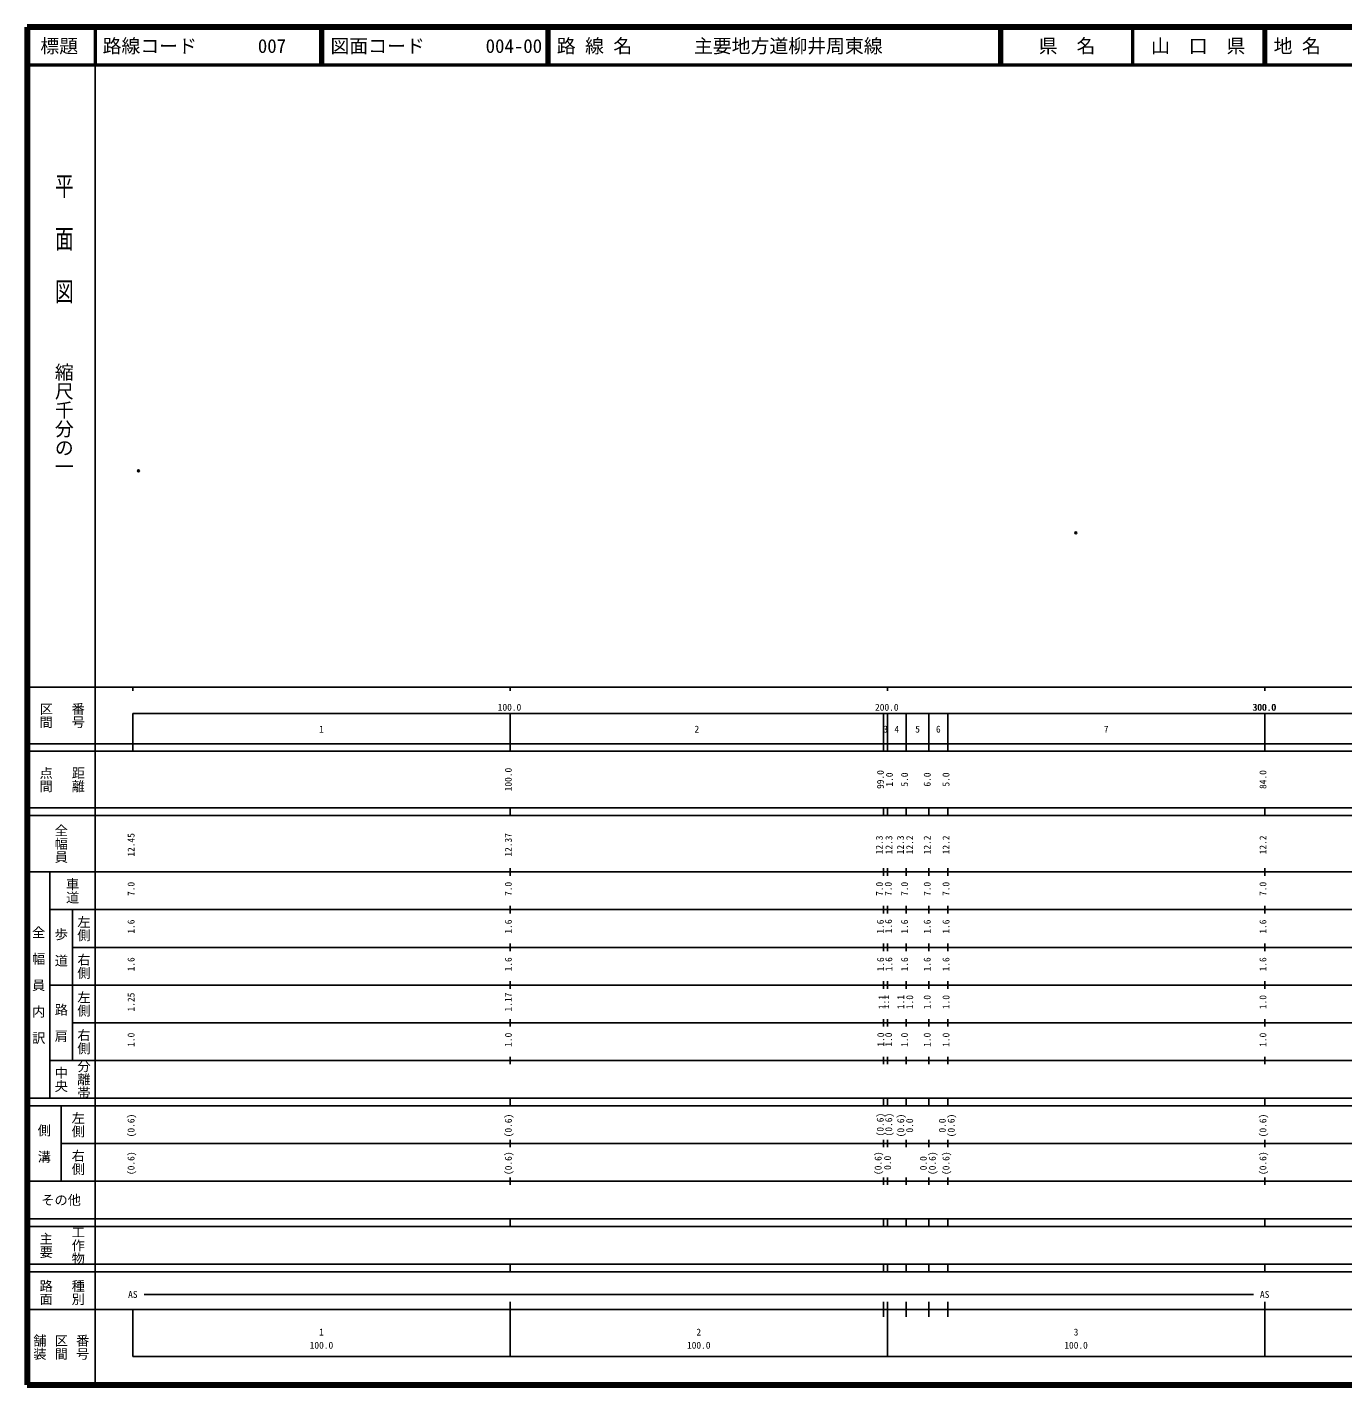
# Model space of a CAD drawing. Units: millimetres on the paper. Extents: x 40 to 680, y 20 to 380.
# Drawn here: x 40 to 388.7, y 20 to 380 of the extents above; entities that cross this region are included whole.
import ezdxf
from ezdxf.enums import TextEntityAlignment as Align

# ---------------------------------------------------------------- set-up
doc = ezdxf.new("R2010")
doc.units = ezdxf.units.MM
doc.header["$PDMODE"] = 32
doc.header["$PDSIZE"] = 0.5
doc.layers.add('M-OTRS', color=6, linetype='Continuous')
doc.layers.add('M-TTL-TXT', color=7, linetype='Continuous')
for name, color, linetype, lineweight in [('M-TTL', 2, 'Continuous', 140), ('M-TTL-BAND', 7, 'Continuous', 25), ('M-TTL-LINE', 7, 'Continuous', 50)]:
    doc.layers.add(name, color=color, linetype=linetype, lineweight=lineweight)
doc.styles.add('@ＭＳ ゴシック', font='')
doc.styles.add('ＭＳ ゴシック', font='')
doc.styles.get('@ＭＳ ゴシック').set_extended_font_data('@MS Gothic')
doc.styles.get('ＭＳ ゴシック').set_extended_font_data('MS Gothic')

msp = doc.modelspace()

# ---------------------------------------------------------------- linework, layer by layer
at = {"layer": 'M-OTRS'}
for p in [(69.501, 262.383), (317.925, 245.894)]:
    msp.add_point(p, dxfattribs=at)
at = {"layer": 'M-TTL'}
for p, q in [((40, 380), (40, 20)), ((680, 380), (40, 380)), ((40, 20), (680, 20))]:
    msp.add_line(p, q, dxfattribs=at)
at = {"layer": 'M-TTL-BAND'}
for p, q in [((58, 370), (58, 20)), ((40, 205), (579, 205)), ((68, 205), (68, 204)), ((168, 205), (168, 204)), ((268, 205), (268, 204)), ((368, 205), (368, 204)), ((68, 198), (579, 198)), ((68, 198), (68, 188)), ((168, 188), (168, 198)), ((267, 188), (267, 198)), ((268, 188), (268, 198)), ((273, 188), (273, 198)), ((279, 188), (279, 198)), ((284, 188), (284, 198)), ((368, 188), (368, 198)), ((40, 190), (579, 190)), ((40, 188), (579, 188)), ((40, 173), (579, 173)), ((168, 171), (168, 173)), ((267, 171), (267, 173)), ((268, 171), (268, 173)), ((273, 171), (273, 173)), ((279, 171), (279, 173)), ((284, 171), (284, 173)), ((368, 171), (368, 173)), ((40, 171), (579, 171)), ((40, 156), (579, 156)), ((46, 96), (46, 156)), ((168, 155), (168, 157)), ((267, 155), (267, 157)), ((268, 155), (268, 157)), ((273, 155), (273, 157)), ((279, 155), (279, 157)), ((284, 155), (284, 157)), ((368, 155), (368, 157)), ((46, 146), (579, 146)), ((52, 146), (52, 106)), ((168, 145), (168, 147)), ((267, 145), (267, 147)), ((268, 145), (268, 147)), ((273, 145), (273, 147)), ((279, 145), (279, 147)), ((284, 145), (284, 147)), ((368, 145), (368, 147)), ((168, 135), (168, 137)), ((267, 135), (267, 137)), ((268, 135), (268, 137)), ((273, 135), (273, 137)), ((279, 135), (279, 137)), ((284, 135), (284, 137)), ((368, 135), (368, 137)), ((52, 136), (579, 136)), ((46, 126), (579, 126)), ((168, 125), (168, 127)), ((267, 125), (267, 127)), ((268, 125), (268, 127)), ((273, 125), (273, 127)), ((279, 125), (279, 127)), ((284, 125), (284, 127)), ((368, 125), (368, 127)), ((52, 116), (579, 116)), ((168, 115), (168, 117)), ((267, 115), (267, 117)), ((268, 115), (268, 117)), ((273, 115), (273, 117)), ((279, 115), (279, 117)), ((284, 115), (284, 117)), ((368, 115), (368, 117)), ((46, 106), (579, 106)), ((168, 105), (168, 107)), ((267, 105), (267, 107)), ((268, 105), (268, 107)), ((273, 105), (273, 107)), ((279, 105), (279, 107)), ((284, 105), (284, 107)), ((368, 105), (368, 107)), ((40, 96), (579, 96)), ((40, 94), (579, 94)), ((49, 94), (49, 74)), ((168, 94), (168, 96)), ((267, 94), (267, 96)), ((268, 94), (268, 96)), ((273, 94), (273, 96)), ((279, 94), (279, 96)), ((284, 94), (284, 96)), ((368, 94), (368, 96)), ((49, 84), (579, 84)), ((168, 83), (168, 85)), ((267, 83), (267, 85)), ((268, 83), (268, 85)), ((273, 83), (273, 85)), ((279, 83), (279, 85)), ((284, 83), (284, 85)), ((368, 83), (368, 85)), ((40, 74), (579, 74)), ((168, 73), (168, 75)), ((267, 73), (267, 75)), ((268, 73), (268, 75)), ((273, 73), (273, 75)), ((279, 73), (279, 75)), ((284, 73), (284, 75)), ((368, 73), (368, 75)), ((40, 64), (579, 64)), ((40, 62), (579, 62)), ((168, 62), (168, 64)), ((267, 62), (267, 64)), ((268, 62), (268, 64)), ((273, 62), (273, 64)), ((279, 62), (279, 64)), ((284, 62), (284, 64)), ((368, 62), (368, 64)), ((40, 52), (579, 52)), ((168, 50), (168, 52)), ((267, 50), (267, 52)), ((268, 50), (268, 52)), ((273, 50), (273, 52)), ((279, 50), (279, 52)), ((284, 50), (284, 52)), ((368, 50), (368, 52)), ((40, 50), (579, 50)), ((71, 44), (365, 44)), ((40, 40), (579, 40)), ((68, 40), (68, 27.5)), ((168, 27.5), (168, 42)), ((267, 38), (267, 42)), ((268, 27.5), (268, 42)), ((273, 38), (273, 42)), ((279, 38), (279, 42)), ((284, 38), (284, 42)), ((368, 27.5), (368, 42)), ((68, 27.5), (579, 27.5))]:
    msp.add_line(p, q, dxfattribs=at)
at = {"layer": 'M-TTL-LINE'}
for p, q in [((58, 380), (58, 370)), ((117.75, 380), (117.75, 370)), ((118.25, 380), (118.25, 370)), ((177.75, 380), (177.75, 370)), ((178.25, 380), (178.25, 370)), ((297.75, 380), (297.75, 370)), ((298.25, 380), (298.25, 370)), ((333, 380), (333, 370)), ((367.75, 380), (367.75, 370)), ((368.25, 380), (368.25, 370)), ((40, 370), (680, 370))]:
    msp.add_line(p, q, dxfattribs=at)

# ---------------------------------------------------------------- texts
at = {"layer": 'M-OTRS', "color": 7, "style": 'ＭＳ ゴシック'}
msp.add_text('1.6', height=1.833, rotation=90, dxfattribs=at).set_placement((269.761, 141.614), align=Align.BOTTOM_CENTER)
at = {"layer": 'M-TTL-BAND', "style": '@ＭＳ ゴシック', "width": 1.4}
msp.add_text('平  面  図', height=3.666, rotation=270, dxfattribs=at).set_placement((49.777, 306.475), align=Align.MIDDLE_RIGHT)
at = {"layer": 'M-TTL-BAND', "style": '@ＭＳ ゴシック'}
msp.add_text('縮尺千分の一', height=3.666, rotation=270, dxfattribs=at).set_placement((49.777, 261.03), align=Align.MIDDLE_RIGHT)
for s, p in [('区間', (45, 197.5)), ('番号', (53.5, 197.5)), ('点間', (45, 180.5)), ('距離', (53.5, 180.5)), ('全幅員', (49, 163.5)), ('車道', (52, 151)), ('左側', (55, 141)), ('全\u3000幅\u3000員\u3000内\u3000訳', (43, 126)), ('歩\u3000道', (49, 136)), ('右側', (55, 131)), ('左側', (55, 121)), ('路\u3000肩', (49, 116)), ('右側', (55, 111)), ('分離帯', (55, 101)), ('中央', (49, 101)), ('左側', (53.5, 89)), ('側\u3000溝', (44.5, 84)), ('右側', (53.5, 79)), ('工作物', (53.5, 57)), ('主要', (45, 57)), ('路面', (45, 44.5)), ('種別', (53.5, 44.5)), ('舗装', (43.333, 30)), ('区間', (49, 30)), ('番号', (54.667, 30))]:
    msp.add_text(s, height=2.566, rotation=270, dxfattribs=at).set_placement(p, align=Align.MIDDLE_CENTER)
at = {"layer": 'M-TTL-BAND', "style": 'ＭＳ ゴシック'}
for s, p in [('100.0', (167.844, 198.195)), ('200.0', (267.844, 198.195)), ('300.0', (367.844, 198.195)), ('300.0', (368, 198.195)), ('300.0', (368, 198.195)), ('1', (118, 192.405)), ('2', (217.5, 192.405)), ('3', (267.5, 192.405)), ('4', (270.5, 192.405)), ('5', (276, 192.405)), ('6', (281.5, 192.405)), ('7', (326, 192.405)), ('AS', (68, 42.5)), ('AS', (368, 42.5)), ('1', (118, 32.523)), ('2', (218, 32.523)), ('3', (318, 32.523)), ('100.0', (118, 29.033)), ('100.0', (218, 29.033)), ('100.0', (318, 29.033))]:
    msp.add_text(s, height=1.833, dxfattribs=at).set_placement(p, align=Align.BOTTOM_CENTER)
for s, p in [('100.0', (169, 180.5)), ('99.0', (267.613, 180.5)), ('1.0', (270, 180.5)), ('5.0', (274, 180.5)), ('6.0', (280, 180.5)), ('5.0', (285, 180.5)), ('84.0', (369, 180.5)), ('12.45', (69, 163.174)), ('12.37', (169, 163.174)), ('12.3', (267.308, 163.174)), ('12.3', (269.854, 163.174)), ('12.3', (272.909, 163.174)), ('12.2', (275.37, 163.174)), ('12.2', (280, 163.174)), ('12.2', (285, 163.174)), ('12.2', (369, 163.174)), ('7.0', (69, 151.5)), ('7.0', (169, 151.5)), ('7.0', (267.354, 151.5)), ('7.0', (269.669, 151.5)), ('7.0', (274, 151.5)), ('7.0', (280, 151.5)), ('7.0', (285, 151.5)), ('7.0', (369, 151.5)), ('1.6', (69, 141.5)), ('1.6', (169, 141.5)), ('1.6', (267.586, 141.5)), ('1.6', (274, 141.5)), ('1.6', (280, 141.5)), ('1.6', (285, 141.5)), ('1.6', (369, 141.5)), ('1.6', (69, 131.5)), ('1.6', (169, 131.5)), ('1.6', (267.643, 131.5)), ('1.6', (269.842, 131.546)), ('1.6', (274, 131.5)), ('1.6', (280, 131.5)), ('1.6', (285, 131.5)), ('1.6', (369, 131.5)), ('1.25', (69, 121.5)), ('1.17', (169, 121.5)), ('1.1', (268, 121.5)), ('1.1', (269, 121.5)), ('1.1', (273, 121.5)), ('1.0', (275.37, 121.5)), ('1.0', (280, 121.5)), ('1.0', (285, 121.5)), ('1.0', (369, 121.5)), ('1.0', (69, 111.5)), ('1.0', (169, 111.5)), ('1.0', (267.701, 111.544)), ('1.0', (269.784, 111.544)), ('1.0', (274, 111.5)), ('1.0', (280, 111.5)), ('1.0', (285, 111.5)), ('1.0', (369, 111.5)), ('(0.6)', (69, 88.764)), ('(0.6)', (169, 88.764)), ('(0.6)', (267.559, 89.004)), ('(0.6)', (269.819, 89.004)), ('(0.6)', (273, 88.764)), ('0.0', (275.37, 88.764)), ('0.0', (284, 88.764)), ('(0.6)', (286.37, 88.764)), ('(0.6)', (369, 88.764)), ('(0.6)', (69, 78.764)), ('(0.6)', (169, 78.764)), ('(0.6)', (267, 78.764)), ('0.0', (269.503, 78.869)), ('0.0', (279, 78.764)), ('(0.6)', (281.37, 78.764)), ('(0.6)', (285, 78.764)), ('(0.6)', (369, 78.764))]:
    msp.add_text(s, height=1.833, rotation=90, dxfattribs=at).set_placement(p, align=Align.BOTTOM_CENTER)
msp.add_text('その他', height=2.566, dxfattribs=at).set_placement((49, 69), align=Align.MIDDLE_CENTER)
at = {"layer": 'M-TTL-TXT', "style": 'ＭＳ ゴシック'}
for s, p in [('標題', (48.5, 375)), ('県\u3000名', (315.625, 375)), ('山\u3000口\u3000県', (350.375, 375))]:
    msp.add_text(s, height=3.666, dxfattribs=at).set_placement(p, align=Align.MIDDLE_CENTER)
for s, p in [('路線コード', (60, 375)), ('007', (101.142, 375)), ('007', (101.142, 375)), ('007', (101.142, 375)), ('図面コード', (120.38, 375)), ('004-00', (161.521, 375)), ('路 線 名', (180.38, 375)), ('主要地方道柳井周東線', (216.734, 375)), ('地 名', (370.38, 375))]:
    msp.add_text(s, height=3.666, dxfattribs=at).set_placement(p, align=Align.MIDDLE_LEFT)

doc.saveas('drawing.dxf')
